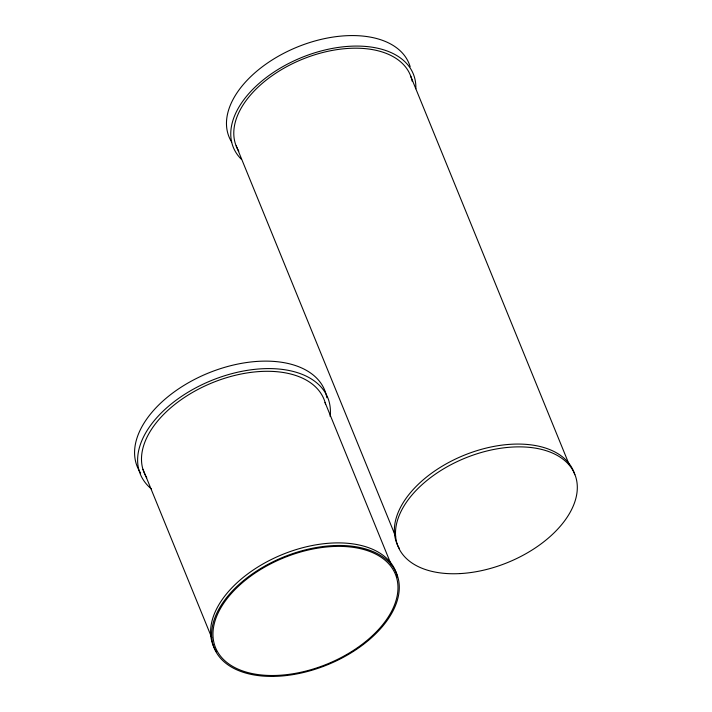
<?xml version="1.0" encoding="UTF-8"?>
<svg xmlns="http://www.w3.org/2000/svg" width="712" height="712" viewBox="0 0 712 712"><rect width="100%" height="100%" fill="white"/><g stroke="black" fill="none" stroke-linecap="round" stroke-linejoin="round"><path stroke-width="1.07" d="M410.423 75.543L569.013 464.153M236.206 145.8L395.632 536.465M325.019 402.422L391.226 564.669M143.014 469.297L211.731 637.694M146.743 477.788A97.144 57.378 -22.2 0 1 212.06 382.851A97.144 57.378 -22.2 0 1 325.615 404.407M151.264 488.841A101.22 59.781 -22.2 0 1 211.865 380.333A101.22 59.781 -22.2 0 1 330.145 416.422M216.493 651.774A98.514 58.179 -22.2 0 1 282.148 554.612A98.514 58.179 -22.2 0 1 397.527 577.503M140.629 472.982A101.22 59.781 -22.2 0 1 208.936 372.821A101.22 59.781 -22.2 0 1 326.835 397.75M399.477 548.649A95.461 56.382 -22.2 0 1 462.195 456.045A95.461 56.382 -22.2 0 1 574.78 474.69M238.832 151.193A94.011 55.527 -22.2 0 1 302.947 59.016A94.011 55.527 -22.2 0 1 412.186 81.284M241.27 159.177A97.188 57.405 -22.2 0 1 302.253 57.271A97.188 57.405 -22.2 0 1 415.853 88.769M231.685 142.053A97.188 57.405 -22.2 0 1 295.542 47.766A97.188 57.405 -22.2 0 1 410.165 66.75M274.004 675.492A97.144 57.378 -22.2 0 0 396.54 577.476A97.144 57.378 -22.2 0 0 245.845 579.844A97.144 57.378 -22.2 0 0 274.004 675.492M273.559 676.4A98.514 58.179 -22.2 0 0 397.821 577.005A98.514 58.179 -22.2 0 0 244.999 579.408A98.514 58.179 -22.2 0 0 273.559 676.4M460.05 573.587A95.461 56.382 -22.2 0 0 574.931 474.61A95.461 56.382 -22.2 0 0 424.227 482.736A95.461 56.382 -22.2 0 0 460.05 573.587"/></g></svg>
